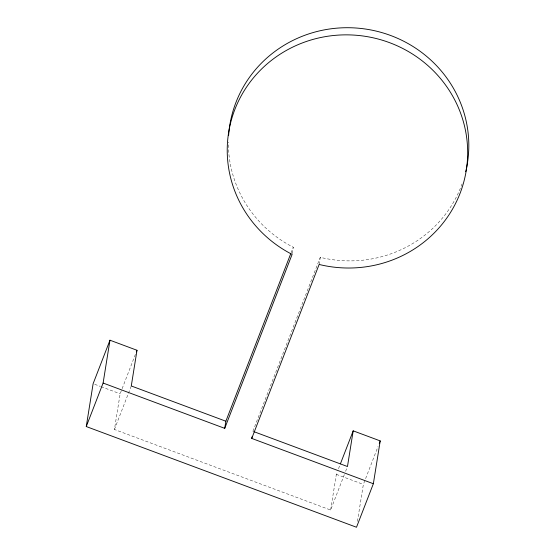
<?xml version="1.0" encoding="UTF-8"?>
<svg xmlns="http://www.w3.org/2000/svg" width="555" height="555" viewBox="0 0 555 555"><rect width="100%" height="100%" fill="white"/><g stroke="black" fill="none" stroke-linecap="round" stroke-linejoin="round"><path stroke-width="0.42" stroke-dasharray="2.77 2.08" d="M344.35 474.587L330.62 510.038L114.427 429.48L120.144 393.786L135.434 354.305M292.256 253.524L293.276 247.183L292.117 246.663A120.317 116.488 9.1 0 1 228.369 142.073M319.16 264.388L320.297 257.249L321.512 257.617A120.317 116.488 9.1 0 0 462.079 183.878M330.62 510.038L336.337 474.345L337.274 471.93M357.441 521.374L363.358 484.418L378.031 446.546M114.427 429.48L131.278 385.968M291.091 252.823L293.276 247.183M252.886 431.284L320.297 257.249M338.522 468.704L340.083 464.674M345.599 471.368L347.159 467.338M94.711 384.303L100.275 386.377M101.066 386.675L120.144 393.786M336.337 474.345L363.358 484.418"/><path stroke-width="0.83" d="M340.395 463.869L353.188 430.84L380.217 440.906L373.355 483.738L356.497 527.25L86.261 426.545L93.122 383.713L109.973 340.208L136.995 350.274L131.278 385.968L225.864 421.217L224.72 428.356L103.112 383.04L109.973 340.208M373.355 483.738L251.741 438.422L251.998 436.84M353.188 430.84L347.472 466.533L253.697 431.589M86.261 426.545L103.112 383.04M136.37 351.884L136.995 350.274M225.864 421.217L290.778 253.628M224.72 428.356L292.131 254.322L290.973 253.801A120.317 116.488 9.1 0 1 275.12 57.609A120.317 116.488 9.1 0 1 465.048 128.385A120.317 116.488 9.1 0 1 320.374 264.756L319.16 264.388L251.741 438.422M379.28 443.32L380.217 440.906M228.632 135.295A120.317 116.488 9.1 0 1 366.217 29.151A120.317 116.488 9.1 0 1 465.728 171.703"/></g></svg>
